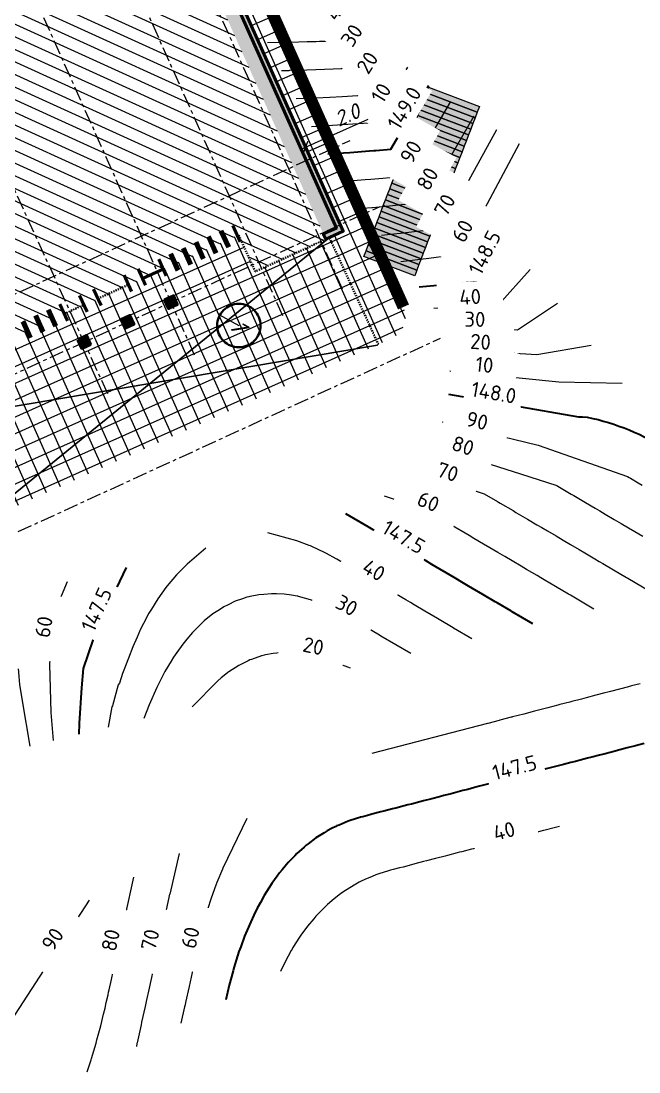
# Model space of a CAD drawing. Extents: x 9571 to 9933, y 11152 to 12208.
# Drawn here: x 9668.8 to 9720, y 11985.3 to 12072.3 of the extents above; entities that cross this region are included whole.
import ezdxf
from ezdxf import colors
from ezdxf.entities.mleader import LeaderData, LeaderLine
from ezdxf.enums import TextEntityAlignment as Align
from ezdxf.math import Vec2, Vec3

# ---------------------------------------------------------------- set-up
doc = ezdxf.new("R2010")
doc.units = 0
for name, pattern in [('ADSK_Линия сетки', [21, 12, -3, 3, -3]), ('Cплошная', [0]), ('осевая', [50.8, 31.75, -6.35, 6.35, -6.35]), ('Сверху', [3.96875, 2.38125, -1.5875])]:
    doc.linetypes.add(name, pattern=pattern)
for name, color, linetype, lineweight in [('prs_goriz doroga', 11, 'Continuous', 15), ('МГТ_ГП_ведомости', 7, 'Continuous', 35), ('МГТ_ГП_ГЕНПЛАН', 7, 'Continuous', 35)]:
    doc.layers.add(name, color=color, linetype=linetype, lineweight=lineweight)
for name, color, linetype, lineweight, true_color in [('МГТ_ГП_БОРТ', 7, 'Continuous', 30, 0x6d342d), ('МГТ_ГП_ЗДАНИЯ', 12, 'Continuous', 50, 0xbd0000), ('МГТ_ГП_ОСИ', 12, 'осевая', 20, 0xbd0000), ('МГТ_ГП_ПОР_СТЦентр', 12, 'осевая', 20, 0xbd0000)]:
    doc.layers.add(name, color=color, linetype=linetype, lineweight=lineweight, true_color=true_color)
doc.layers.add('МГТ_ГП_ТРОТУАР', color=7, linetype='Continuous', true_color=0x755847)
doc.styles.get("Standard").update_dxf_attribs({"font": 'arial.ttf'})
doc.styles.add('ГП', font='isocpeui.ttf')
doc.styles.add('СПДС', font='isocpeur.ttf')
doc.dimstyles.new('ГП_1000', dxfattribs={"dimscale": 0.5, "dimtxt": 2.5, "dimasz": 1.5, "dimexe": 0.8, "dimexo": 0, "dimgap": 0.8, "dimtad": 1, "dimdec": 1, "dimzin": 0, "dimdsep": 46, "dimtxsty": 'ГП', "dimblk": 'ARCHTICK', "dimcen": 3, "dimdle": 0.8, "dimclrd": 7, "dimclre": 7, "dimclrt": 7, "dimaunit": 1, "dimadec": 0, "dimazin": 0, "dimtfac": 1, "dimtdec": 1, "dimtmove": 0, "dimatfit": 3, "dimfxl": 0.18, "dimtolj": 1, "dimtzin": 0, "dimlwd": 18, "dimlwe": 18, "dimarcsym": 0})
pattern_1 = [(294.0769, (9631.6482, 12155.3268), (1.159509, 0.518111), []), (24.0769, (9631.6482, 12155.3268), (-0.518111, 1.159509), [])]

# ---------------------------------------------------------------- blocks, each defined once
blk = doc.blocks.new('*U127')
at = {"layer": 'МГТ_ГП_ГЕНПЛАН', "true_color": 0xffff66, "transparency": 33554610}
h = blk.add_hatch(color=51, dxfattribs=at)
h.dxf.hatch_style = 1
h.paths.add_polyline_path([(-2.25, 19.124), (2.25, 19.124), (2.25, 18.624), (-2.25, 18.624)])
at = {"layer": 'МГТ_ГП_ГЕНПЛАН', "true_color": 0xffffff, "transparency": 33554610}
h = blk.add_hatch(color=7, dxfattribs=at)
h.dxf.hatch_style = 1
h.paths.add_polyline_path([(-2.25, 18.624), (2.25, 18.624), (2.25, 18.124), (-2.25, 18.124)])
at = {"layer": 'МГТ_ГП_ГЕНПЛАН', "true_color": 0xffff66, "transparency": 33554610}
h = blk.add_hatch(color=51, dxfattribs=at)
h.dxf.hatch_style = 1
h.paths.add_polyline_path([(-2.25, 18.124), (2.25, 18.124), (2.25, 17.624), (-2.25, 17.624)])
at = {"layer": 'МГТ_ГП_ГЕНПЛАН', "true_color": 0xffffff, "transparency": 33554610}
h = blk.add_hatch(color=7, dxfattribs=at)
h.dxf.hatch_style = 1
h.paths.add_polyline_path([(-2.25, 17.624), (2.25, 17.624), (2.25, 17.124), (-2.25, 17.124)])
at = {"layer": 'МГТ_ГП_ГЕНПЛАН', "true_color": 0xffff66, "transparency": 33554610}
h = blk.add_hatch(color=51, dxfattribs=at)
h.dxf.hatch_style = 1
h.paths.add_polyline_path([(-2.25, 17.124), (2.25, 17.124), (2.25, 16.624), (-2.25, 16.624)])
at = {"layer": 'МГТ_ГП_ГЕНПЛАН', "true_color": 0xffffff, "transparency": 33554610}
h = blk.add_hatch(color=7, dxfattribs=at)
h.dxf.hatch_style = 1
h.paths.add_polyline_path([(-2.25, 16.624), (2.25, 16.624), (2.25, 16.124), (-2.25, 16.124)])
at = {"layer": 'МГТ_ГП_ГЕНПЛАН', "true_color": 0xffff66, "transparency": 33554610}
h = blk.add_hatch(color=51, dxfattribs=at)
h.dxf.hatch_style = 1
h.paths.add_polyline_path([(-2.25, 16.124), (2.25, 16.124), (2.25, 15.624), (-2.25, 15.624)])
at = {"layer": 'МГТ_ГП_ГЕНПЛАН', "true_color": 0xffffff, "transparency": 33554610}
h = blk.add_hatch(color=7, dxfattribs=at)
h.dxf.hatch_style = 1
h.paths.add_polyline_path([(-2.25, 15.624), (2.25, 15.624), (2.25, 15.124), (-2.25, 15.124)])
at = {"layer": 'МГТ_ГП_ГЕНПЛАН', "true_color": 0xffff66, "transparency": 33554610}
h = blk.add_hatch(color=51, dxfattribs=at)
h.dxf.hatch_style = 1
h.paths.add_polyline_path([(-2.25, 15.124), (2.25, 15.124), (2.25, 14.624), (-2.25, 14.624)])
at = {"layer": 'МГТ_ГП_ГЕНПЛАН', "true_color": 0xffffff, "transparency": 33554610}
h = blk.add_hatch(color=7, dxfattribs=at)
h.dxf.hatch_style = 1
h.paths.add_polyline_path([(-2.25, 14.624), (2.25, 14.624), (2.25, 14.124), (-2.25, 14.124)])
at = {"layer": 'МГТ_ГП_ГЕНПЛАН', "true_color": 0xffff66, "transparency": 33554610}
h = blk.add_hatch(color=51, dxfattribs=at)
h.dxf.hatch_style = 1
h.paths.add_polyline_path([(-2.25, 14.124), (2.25, 14.124), (2.25, 13.624), (-2.25, 13.624)])
at = {"layer": 'МГТ_ГП_ГЕНПЛАН', "true_color": 0xffffff, "transparency": 33554610}
h = blk.add_hatch(color=7, dxfattribs=at)
h.dxf.hatch_style = 1
h.paths.add_polyline_path([(-2.25, 13.624), (2.25, 13.624), (2.25, 13.124), (-2.25, 13.124)])
at = {"layer": 'МГТ_ГП_ГЕНПЛАН', "true_color": 0xffff66, "transparency": 33554610}
h = blk.add_hatch(color=51, dxfattribs=at)
h.dxf.hatch_style = 1
h.paths.add_polyline_path([(-2.25, 13.124), (2.25, 13.124), (2.25, 12.624), (-2.25, 12.624)])
at = {"layer": 'МГТ_ГП_ГЕНПЛАН', "true_color": 0xffffff, "transparency": 33554610}
h = blk.add_hatch(color=7, dxfattribs=at)
h.dxf.hatch_style = 1
h.paths.add_polyline_path([(-2.25, 12.624), (2.25, 12.624), (2.25, 12.124), (-2.25, 12.124)])
at = {"layer": 'МГТ_ГП_ГЕНПЛАН', "true_color": 0xffff66, "transparency": 33554610}
h = blk.add_hatch(color=51, dxfattribs=at)
h.dxf.hatch_style = 1
h.paths.add_polyline_path([(-2.25, 12.124), (2.25, 12.124), (2.25, 11.624), (-2.25, 11.624)])
at = {"layer": 'МГТ_ГП_ГЕНПЛАН', "true_color": 0xffffff, "transparency": 33554610}
h = blk.add_hatch(color=7, dxfattribs=at)
h.dxf.hatch_style = 1
h.paths.add_polyline_path([(-2.25, 11.624), (2.25, 11.624), (2.25, 11.124), (-2.25, 11.124)])
at = {"layer": 'МГТ_ГП_ГЕНПЛАН', "true_color": 0xffff66, "transparency": 33554610}
h = blk.add_hatch(color=51, dxfattribs=at)
h.dxf.hatch_style = 1
h.paths.add_polyline_path([(-2.25, 11.124), (2.25, 11.124), (2.25, 10.624), (-2.25, 10.624)])
at = {"layer": 'МГТ_ГП_ГЕНПЛАН', "true_color": 0xffffff, "transparency": 33554610}
h = blk.add_hatch(color=7, dxfattribs=at)
h.dxf.hatch_style = 1
h.paths.add_polyline_path([(-2.25, 10.624), (2.25, 10.624), (2.25, 10.124), (-2.25, 10.124)])
at = {"layer": 'МГТ_ГП_ГЕНПЛАН', "true_color": 0xffff66, "transparency": 33554610}
h = blk.add_hatch(color=51, dxfattribs=at)
h.dxf.hatch_style = 1
h.paths.add_polyline_path([(-2.25, 10.124), (2.25, 10.124), (2.25, 9.624), (-2.25, 9.624)])
at = {"layer": 'МГТ_ГП_ГЕНПЛАН', "true_color": 0xffffff, "transparency": 33554610}
h = blk.add_hatch(color=7, dxfattribs=at)
h.dxf.hatch_style = 1
h.paths.add_polyline_path([(-2.25, 9.624), (2.25, 9.624), (2.25, 9.124), (-2.25, 9.124)])
at = {"layer": 'МГТ_ГП_ГЕНПЛАН', "true_color": 0xffff66, "transparency": 33554610}
h = blk.add_hatch(color=51, dxfattribs=at)
h.dxf.hatch_style = 1
h.paths.add_polyline_path([(-2.25, 9.124), (2.25, 9.124), (2.25, 8.624), (-2.25, 8.624)])
at = {"layer": 'МГТ_ГП_ГЕНПЛАН', "true_color": 0xffffff, "transparency": 33554610}
h = blk.add_hatch(color=7, dxfattribs=at)
h.dxf.hatch_style = 1
h.paths.add_polyline_path([(-2.25, 8.624), (2.25, 8.624), (2.25, 8.124), (-2.25, 8.124)])
at = {"layer": 'МГТ_ГП_ГЕНПЛАН', "true_color": 0xffff66, "transparency": 33554610}
h = blk.add_hatch(color=51, dxfattribs=at)
h.dxf.hatch_style = 1
h.paths.add_polyline_path([(-2.25, 8.124), (2.25, 8.124), (2.25, 7.624), (-2.25, 7.624)])
at = {"layer": 'МГТ_ГП_ГЕНПЛАН', "true_color": 0xffffff, "transparency": 33554610}
h = blk.add_hatch(color=7, dxfattribs=at)
h.dxf.hatch_style = 1
h.paths.add_polyline_path([(-2.25, 7.624), (2.25, 7.624), (2.25, 7.124), (-2.25, 7.124)])
at = {"layer": 'МГТ_ГП_ГЕНПЛАН', "true_color": 0xffff66, "transparency": 33554610}
h = blk.add_hatch(color=51, dxfattribs=at)
h.dxf.hatch_style = 1
h.paths.add_polyline_path([(-2.25, 7.124), (2.25, 7.124), (2.25, 6.624), (-2.25, 6.624)])
at = {"layer": 'МГТ_ГП_ГЕНПЛАН', "true_color": 0xffffff, "transparency": 33554610}
h = blk.add_hatch(color=7, dxfattribs=at)
h.dxf.hatch_style = 1
h.paths.add_polyline_path([(-2.25, 6.624), (2.25, 6.624), (2.25, 6.124), (-2.25, 6.124)])
at = {"layer": 'МГТ_ГП_ГЕНПЛАН', "true_color": 0xffff66, "transparency": 33554610}
h = blk.add_hatch(color=51, dxfattribs=at)
h.dxf.hatch_style = 1
h.paths.add_polyline_path([(-2.25, 6.124), (2.25, 6.124), (2.25, 5.624), (-2.25, 5.624)])
at = {"layer": 'МГТ_ГП_ГЕНПЛАН', "true_color": 0xffffff, "transparency": 33554610}
h = blk.add_hatch(color=7, dxfattribs=at)
h.dxf.hatch_style = 1
h.paths.add_polyline_path([(-2.25, 5.624), (2.25, 5.624), (2.25, 5.124), (-2.25, 5.124)])
at = {"layer": 'МГТ_ГП_ГЕНПЛАН', "true_color": 0xffff66, "transparency": 33554610}
h = blk.add_hatch(color=51, dxfattribs=at)
h.dxf.hatch_style = 1
h.paths.add_polyline_path([(-2.25, 5.124), (2.25, 5.124), (2.25, 4.624), (-2.25, 4.624)])
at = {"layer": 'МГТ_ГП_ГЕНПЛАН', "true_color": 0xffffff, "transparency": 33554610}
h = blk.add_hatch(color=7, dxfattribs=at)
h.dxf.hatch_style = 1
h.paths.add_polyline_path([(-2.25, 4.624), (2.25, 4.624), (2.25, 4.124), (-2.25, 4.124)])
at = {"layer": 'МГТ_ГП_ГЕНПЛАН', "color": 7, "linetype": 'Cплошная', "lineweight": 20}
for points in [[(-2.25, 19.124), (2.25, 19.124), (2.25, 18.624), (-2.25, 18.624)], [(-2.25, 18.624), (2.25, 18.624), (2.25, 18.124), (-2.25, 18.124)], [(-2.25, 18.124), (2.25, 18.124), (2.25, 17.624), (-2.25, 17.624)], [(-2.25, 17.624), (2.25, 17.624), (2.25, 17.124), (-2.25, 17.124)], [(-2.25, 17.124), (2.25, 17.124), (2.25, 16.624), (-2.25, 16.624)], [(-2.25, 16.624), (2.25, 16.624), (2.25, 16.124), (-2.25, 16.124)], [(-2.25, 16.124), (2.25, 16.124), (2.25, 15.624), (-2.25, 15.624)], [(-2.25, 15.624), (2.25, 15.624), (2.25, 15.124), (-2.25, 15.124)], [(-2.25, 15.124), (2.25, 15.124), (2.25, 14.624), (-2.25, 14.624)], [(-2.25, 14.624), (2.25, 14.624), (2.25, 14.124), (-2.25, 14.124)], [(-2.25, 14.124), (2.25, 14.124), (2.25, 13.624), (-2.25, 13.624)], [(-2.25, 13.624), (2.25, 13.624), (2.25, 13.124), (-2.25, 13.124)], [(-2.25, 13.124), (2.25, 13.124), (2.25, 12.624), (-2.25, 12.624)], [(-2.25, 12.624), (2.25, 12.624), (2.25, 12.124), (-2.25, 12.124)], [(-2.25, 12.124), (2.25, 12.124), (2.25, 11.624), (-2.25, 11.624)], [(-2.25, 11.624), (2.25, 11.624), (2.25, 11.124), (-2.25, 11.124)], [(-2.25, 11.124), (2.25, 11.124), (2.25, 10.624), (-2.25, 10.624)], [(-2.25, 10.624), (2.25, 10.624), (2.25, 10.124), (-2.25, 10.124)], [(-2.25, 10.124), (2.25, 10.124), (2.25, 9.624), (-2.25, 9.624)], [(-2.25, 9.624), (2.25, 9.624), (2.25, 9.124), (-2.25, 9.124)], [(-2.25, 9.124), (2.25, 9.124), (2.25, 8.624), (-2.25, 8.624)], [(-2.25, 8.624), (2.25, 8.624), (2.25, 8.124), (-2.25, 8.124)], [(-2.25, 8.124), (2.25, 8.124), (2.25, 7.624), (-2.25, 7.624)], [(-2.25, 7.624), (2.25, 7.624), (2.25, 7.124), (-2.25, 7.124)], [(-2.25, 7.124), (2.25, 7.124), (2.25, 6.624), (-2.25, 6.624)], [(-2.25, 6.624), (2.25, 6.624), (2.25, 6.124), (-2.25, 6.124)], [(-2.25, 6.124), (2.25, 6.124), (2.25, 5.624), (-2.25, 5.624)], [(-2.25, 5.624), (2.25, 5.624), (2.25, 5.124), (-2.25, 5.124)], [(-2.25, 5.124), (2.25, 5.124), (2.25, 4.624), (-2.25, 4.624)], [(-2.25, 4.624), (2.25, 4.624), (2.25, 4.124), (-2.25, 4.124)]]:
    blk.add_lwpolyline(points, close=True, dxfattribs=at)
blk = doc.blocks.new('Кружок')
at = {"layer": 'МГТ_ГП_ОСИ', "color": 7, "lineweight": 40, "transparency": 16777216}
blk.add_circle((0, 0), 3, dxfattribs=at)
at = {"layer": 'МГТ_ГП_ОСИ', "color": 7, "transparency": 16777216, "style": 'ГП'}
blk.add_attdef('Н-Р', text='', height=2.5, dxfattribs=at).set_placement((0, 0), align=Align.MIDDLE_CENTER)
blk = doc.blocks.new('_None')
blk = doc.blocks.new('Каланчевка 14.10.19')
at = {"layer": 'МГТ_ГП_ЗДАНИЯ', "linetype": 'Continuous', "lineweight": 15, "ltscale": 0.4, "true_color": 0xd2515b}
h = blk.add_hatch(dxfattribs=at)
h.set_pattern_fill('ANSI31', color=13, scale=300, angle=90)
h.paths.add_polyline_path([(-618.65, 9747.84), (-2852.95, 41168.5), (-5259.32, 40985.62), (-5578.5, 45185.3), (-7410.77, 45055.01), (-9240.83, 70790.94), (-28.26, 71446.04), (-1291.03, 89406.37), (8483.59, 90101.44), (8909.63, 84110.06), (15628.96, 84587.87), (15272.92, 90577.7), (25037.77, 91272.07), (26146.73, 73307.32), (31046.17, 73655.71), (34849.75, 12270.25), (28445.37, 11814.84), (28224.45, 15136.93), (5543.42, 13643.71), (5788.05, 10203.42)])
at = {"layer": 'МГТ_ГП_ЗДАНИЯ'}
h = blk.add_hatch(color=256, dxfattribs=at)
h.dxf.hatch_style = 1
h.paths.add_polyline_path([(34849.75, 12270.25), (34815.15, 12756.85), (36011.82, 12830.72), (32282.4, 73242.36), (31081.63, 73156.97), (31046.17, 73655.71), (32650.6, 73769.8), (36440.2, 12383.34)])
at = {"layer": 'МГТ_ГП_ЗДАНИЯ', "lineweight": 30, "true_color": 0xd14d58, "transparency": 33554610}
h = blk.add_hatch(color=13, dxfattribs=at)
h.dxf.hatch_style = 1
h.set_gradient(color1=(210, 81, 91), color2=(255, 240, 240), tint=1, name='HEMISPHERICAL')
h.paths.add_polyline_path([(34849.75, 12270.25), (31046.17, 73655.71), (32651.54, 73754.42), (36440.2, 12383.34)])
at = {"layer": 'МГТ_ГП_ЗДАНИЯ'}
h = blk.add_hatch(color=256, dxfattribs=at)
h.dxf.hatch_style = 1
h.paths.add_polyline_path([(20587.15, 12265.44), (20643.9, 11467.45), (21441.88, 11524.19), (21398.47, 12322.18)])
h = blk.add_hatch(color=256, dxfattribs=at)
h.dxf.hatch_style = 1
h.paths.add_polyline_path([(12697.37, 11697.26), (12754.11, 10899.27), (13552.1, 10956.02), (13495.35, 11754)])
h = blk.add_hatch(color=256, dxfattribs=at)
h.dxf.hatch_style = 1
h.paths.add_polyline_path([(16651.36, 11998.46), (16708.1, 11200.48), (17506.09, 11257.22), (17449.34, 12055.2)])
for points in [[(34849.75, 12270.25), (34815.15, 12756.85), (36011.82, 12830.72), (32282.4, 73242.36), (31081.63, 73156.97), (31046.17, 73655.71), (32650.6, 73769.8), (36440.2, 12383.34)], [(20587.15, 12265.44), (20643.9, 11467.45), (21441.88, 11524.19), (21398.47, 12322.18)], [(12697.37, 11697.26), (12754.11, 10899.27), (13552.1, 10956.02), (13495.35, 11754)], [(16651.36, 11998.46), (16708.1, 11200.48), (17506.09, 11257.22), (17449.34, 12055.2)]]:
    blk.add_lwpolyline(points, close=True, dxfattribs=at)
for points in [[(23562.49, 14230.28), (23469.65, 15727.41)], [(23711.86, 14240.77), (23619.02, 15737.9)], [(24709.86, 14310.87), (24617.03, 15808)], [(24859.66, 14321.39), (24766.82, 15818.52)], [(25857.24, 14391.46), (25764.4, 15888.59)], [(26006.87, 14401.98), (25914.03, 15899.1)], [(27004.45, 14472.05), (26911.61, 15969.17)], [(27154.23, 14482.77), (27061.39, 15979.9)], [(28151.82, 14552.64), (28058.98, 16049.76)], [(10312.28, 13303.37), (10207.18, 14799.68)], [(11309.76, 13374.25), (11204.66, 14870.57)], [(11459.39, 13384.89), (11354.28, 14881.2)], [(12456.87, 13455.77), (12351.77, 14952.09)], [(14234.55, 13575.08), (14129.45, 15071.4)], [(15508.99, 13664.6), (15403.89, 15160.91)], [(18270.64, 13858.58), (18165.54, 15354.89)], [(19545.08, 13948.1), (19439.98, 15444.41)], [(21417.45, 14079.61), (21324.61, 15576.74)], [(22415.28, 14149.7), (22322.44, 15646.82)], [(22564.58, 14160.19), (22471.74, 15657.31)], [(9015.23, 13211.19), (8910.13, 14707.51)], [(9165.01, 13221.84), (9059.91, 14718.15)], [(10162.5, 13292.72), (10057.39, 14789.04)], [(19501.92, 14562.67), (21379.83, 14686.31)]]:
    blk.add_lwpolyline(points, dxfattribs=at)
at = {"layer": 'МГТ_ГП_ЗДАНИЯ', "linetype": 'Сверху', "lineweight": 40}
for points in [[(34849.75, 12270.25), (28445.37, 11814.84), (28224.45, 15136.93)], [(12411.91, 14095.9), (14189.74, 14212.94)], [(15464.58, 14296.87), (18227.08, 14478.74)], [(35876.71, 2574.23), (35185.54, 12294.12)]]:
    blk.add_lwpolyline(points, dxfattribs=at)
at = {"layer": 'МГТ_ГП_ЗДАНИЯ', "lineweight": 25}
for points in [[(-445.73, 335.19), (35185.54, 12294.12)], [(35787.33, 2568.7), (-1112.55, 9712.72)]]:
    blk.add_lwpolyline(points, dxfattribs=at)
at = {"layer": 'МГТ_ГП_ОСИ', "linetype": 'ADSK_Линия сетки', "ltscale": 100}
for p, q in [((29302.6, 7591.45), (23942.55, 94422.01)), ((34712.3, 7925.39), (29352.26, 94755.95)), ((13455.31, 6628.02), (7356.17, 93317.46)), ((21317.79, 7098.54), (15957.75, 93929.11)), ((-11338.08, 15602.26), (39608.24, 19225.01)), ((-10912.5, 9617.37), (40033.82, 13240.12)), ((-10061.34, -2352.4), (40884.98, 1270.34))]:
    blk.add_line(p, q, dxfattribs=at)
blk = doc.blocks.new('верт комсомольская')
at = {"layer": 'prs_goriz doroga'}
for points, elevation in [([(9689.195, 12070.553), (9691.071, 12070.585), (9692.474, 12070.622), (9693.235, 12070.639), (9693.504, 12070.645), (9694.062, 12070.665), (9694.365, 12071.134), (9694.512, 12071.356), (9695.165, 12072.356), (9695.701, 12073.156), (9695.974, 12073.568), (9696.393, 12074.187)], 149.4), ([(9690.35, 12068.224), (9690.981, 12068.239), (9691.048, 12068.241), (9692.449, 12068.28), (9693.215, 12068.311), (9695.359, 12068.4), (9696.133, 12069.626), (9696.509, 12070.206), (9697.58, 12071.852), (9697.683, 12072.012), (9697.72, 12072.069), (9697.732, 12072.087)], 149.3), ([(9691.571, 12065.904), (9693.223, 12065.974), (9694.349, 12066.022), (9695.387, 12066.08), (9696.686, 12066.153), (9697.144, 12066.904), (9697.367, 12067.258), (9698.001, 12068.266), (9698.512, 12069.086), (9698.693, 12069.375), (9699.219, 12070.194)], 149.2), ([(9692.856, 12063.602), (9695.426, 12063.749), (9696.277, 12063.799), (9697.586, 12063.891), (9697.734, 12063.9), (9698.041, 12063.923), (9698.275, 12064.315), (9698.949, 12065.443), (9699.39, 12066.162), (9700.83, 12068.502)], 149.1), ([(9695.613, 12059.061), (9697.299, 12059.193), (9697.757, 12059.234), (9698.76, 12059.318), (9699.913, 12059.428), (9700.215, 12059.455), (9700.84, 12059.518), (9701.147, 12060.068), (9701.296, 12060.328), (9701.72, 12061.067), (9702.366, 12062.201), (9704.384, 12065.672)], 148.9), ([(9697.089, 12056.822), (9697.853, 12056.89), (9697.887, 12056.893), (9699.316, 12057.027), (9700.044, 12057.104), (9702.117, 12057.325), (9702.196, 12057.333), (9702.224, 12057.336), (9702.282, 12057.343), (9702.323, 12057.418), (9702.361, 12057.488), (9703.363, 12059.31), (9704.371, 12061.106), (9704.417, 12061.189), (9704.434, 12061.218), (9706.307, 12064.485)], 148.8), ([(9698.631, 12054.604), (9699.901, 12054.736), (9700.205, 12054.771), (9701.359, 12054.896), (9702.357, 12055.017), (9702.812, 12055.068), (9703.753, 12055.187), (9704.409, 12056.426), (9705.023, 12057.557), (9705.434, 12058.324), (9708.186, 12063.341)], 148.7), ([(9700.241, 12052.41), (9702.549, 12052.693), (9704.182, 12052.909), (9704.695, 12052.974), (9704.876, 12052.997), (9705.251, 12053.05), (9705.506, 12053.549), (9706.09, 12054.689), (9706.499, 12055.464), (9706.766, 12055.98), (9710.083, 12062.187)], 148.6), ([(9702.975, 12048.548), (9708.331, 12048.837), (9710.96, 12051.763)], 148.4), ([(9703.667, 12046.925), (9709.911, 12046.76), (9713.228, 12048.949)], 148.3), ([(9704.128, 12045.145), (9711.519, 12044.705), (9716.02, 12045.483)], 148.2), ([(9704.31, 12043.372), (9713.321, 12042.458), (9718.561, 12042.33)], 148.1), ([(9703.659, 12039.125), (9711.617, 12037.212), (9719.012, 12034.618), (9719.163, 12034.529), (9719.271, 12034.465), (9719.896, 12034.097), (9720.241, 12033.886)], 147.9), ([(9702.788, 12037.181), (9710.163, 12034.833), (9713.16, 12033.858), (9713.254, 12033.802), (9714.349, 12033.158), (9714.561, 12033.033), (9715.537, 12032.458), (9716.351, 12031.978), (9716.726, 12031.758), (9717.175, 12031.493), (9717.914, 12031.058), (9718.481, 12030.724), (9719.103, 12030.358), (9719.621, 12030.052), (9720.291, 12029.658)], 147.8), ([(9701.307, 12035.092), (9707.157, 12033.186), (9708.241, 12032.548), (9708.345, 12032.486), (9708.47, 12032.413), (9709.534, 12031.786), (9709.777, 12031.643), (9710.722, 12031.086), (9711.511, 12030.622), (9711.911, 12030.386), (9712.391, 12030.104), (9713.1, 12029.686), (9713.691, 12029.338), (9714.288, 12028.986), (9715.005, 12028.565), (9715.477, 12028.287), (9716.311, 12027.795), (9716.665, 12027.587), (9716.96, 12027.413), (9717.854, 12026.887), (9718.925, 12026.256), (9719.042, 12026.187), (9725.537, 12022.362)], 147.7), ([(9716.226, 12023.638), (9714.3, 12024.773), (9714.228, 12024.815), (9714.141, 12024.866), (9713.039, 12025.515), (9712.12, 12026.057), (9711.85, 12026.215), (9711.528, 12026.405), (9710.662, 12026.915), (9710.221, 12027.175), (9709.473, 12027.615), (9708.85, 12027.982), (9708.285, 12028.315), (9707.607, 12028.714), (9707.096, 12029.015), (9706.3, 12029.484), (9705.908, 12029.715), (9705.58, 12029.908), (9704.719, 12030.415), (9703.687, 12031.023), (9703.53, 12031.115), (9703.4, 12031.192), (9702.342, 12031.815), (9698.877, 12032.99)], 147.6), ([(9706.115, 12021.179), (9704.618, 12022.061), (9704.598, 12022.073), (9704.574, 12022.087), (9703.41, 12022.773), (9703.267, 12022.857), (9702.221, 12023.473), (9701.348, 12023.987), (9701.032, 12024.173), (9700.653, 12024.396), (9699.844, 12024.873), (9699.169, 12025.27), (9698.655, 12025.573), (9698.04, 12025.935), (9697.467, 12026.273), (9696.733, 12026.705), (9696.278, 12026.973), (9695.899, 12027.196), (9695.089, 12027.673), (9694.944, 12027.758), (9694.897, 12027.786), (9694.093, 12028.23), (9693.911, 12028.33), (9692.88, 12028.811), (9692.76, 12028.867), (9692.658, 12028.905), (9691.637, 12029.282), (9689.234, 12029.938)], 147.4), ([(9684.096, 12028.689), (9682.557, 12027.366), (9682.555, 12027.365), (9682.55, 12027.359), (9681.705, 12026.529), (9681.653, 12026.466), (9680.892, 12025.571), (9680.786, 12025.419), (9680.118, 12024.49), (9679.579, 12023.619), (9679.382, 12023.287), (9678.935, 12022.448), (9678.688, 12021.962), (9678.394, 12021.297), (9678.035, 12020.514), (9677.676, 12019.575), (9677.425, 12018.946), (9677.346, 12018.727), (9677.195, 12018.288), (9676.939, 12017.494), (9676.832, 12017.368), (9676.369, 12015.617), (9676.316, 12015.539), (9675.995, 12013.855)], 147.4), ([(9672.62, 12025.898), (9671.841, 12024.033), (9671.379, 12021.874), (9671.145, 12019.063), (9671.246, 12015.082), (9671.447, 12012.749)], 147.6), ([(9668.155, 12024.812), (9668.243, 12021.926), (9668.39, 12020.777), (9668.614, 12018.041), (9668.671, 12017.39), (9668.892, 12016.034), (9669.505, 12012.277)], 147.7), ([(9701.06, 12019.95), (9698.595, 12021.402), (9698.483, 12021.467), (9697.406, 12022.102), (9696.508, 12022.631), (9696.218, 12022.802), (9696.166, 12022.832), (9696.025, 12022.915), (9695.727, 12023.08), (9695.039, 12023.459), (9694.601, 12023.663), (9693.888, 12023.996), (9693.283, 12024.22), (9692.765, 12024.411), (9692.257, 12024.55), (9691.776, 12024.681), (9691.718, 12024.693), (9691.669, 12024.704), (9691.198, 12024.779), (9690.584, 12024.869), (9689.946, 12024.89), (9689.525, 12024.908), (9688.883, 12024.854), (9688.495, 12024.823), (9688.213, 12024.768), (9687.731, 12024.673), (9687.644, 12024.651), (9687.495, 12024.612), (9687.135, 12024.487), (9686.525, 12024.276), (9685.952, 12023.997), (9685.588, 12023.817), (9685.217, 12023.574), (9684.684, 12023.233), (9684.367, 12022.988), (9684.114, 12022.787), (9683.954, 12022.649), (9683.814, 12022.526), (9683.396, 12022.103), (9682.981, 12021.695), (9682.528, 12021.145), (9682.184, 12020.741), (9681.69, 12020.032), (9681.425, 12019.664), (9681.212, 12019.319), (9680.706, 12018.465), (9680.564, 12018.2), (9680.027, 12017.144), (9679.391, 12015.703), (9679.39, 12015.702), (9678.96, 12014.576)], 147.3), ([(9696.067, 12018.736), (9693.908, 12019.535), (9693.894, 12019.54), (9693.88, 12019.544), (9692.904, 12019.81), (9692.897, 12019.812), (9692.799, 12019.833), (9691.839, 12019.986), (9691.73, 12020.002), (9691.616, 12020.006), (9690.687, 12020.045), (9690.55, 12020.034), (9689.674, 12019.963), (9689.036, 12019.84), (9688.921, 12019.817), (9688.725, 12019.766), (9688.689, 12019.757), (9687.874, 12019.473), (9687.736, 12019.425), (9687.606, 12019.362), (9686.815, 12018.97), (9686.009, 12018.442), (9685.927, 12018.39), (9685.878, 12018.352), (9685.368, 12017.947), (9685.35, 12017.931), (9685.073, 12017.687), (9682.956, 12015.548)], 147.2), ([(9720.059, 12017.448), (9719.36, 12017.267), (9719.087, 12017.196), (9718.367, 12017.009), (9717.614, 12016.814), (9717.374, 12016.751), (9717.144, 12016.691), (9716.381, 12016.493), (9715.584, 12016.286), (9715.388, 12016.235), (9715.2, 12016.187), (9714.395, 12015.978), (9714.228, 12015.934), (9713.402, 12015.72), (9713.257, 12015.682), (9712.409, 12015.462), (9711.523, 12015.232), (9711.416, 12015.204), (9711.313, 12015.177), (9710.423, 12014.946), (9709.493, 12014.705), (9709.43, 12014.688), (9709.37, 12014.672), (9708.437, 12014.43), (9708.398, 12014.42), (9707.444, 12014.172), (9707.426, 12014.168), (9697.851, 12011.681)], 147.6), ([(9687.477, 12006.295), (9685.5, 12002.183), (9685.463, 12002.095), (9684.997, 12000.983), (9684.922, 12000.778), (9684.533, 11999.709), (9684.235, 11998.766), (9684.106, 11998.36), (9683.871, 11997.496), (9683.719, 11996.938), (9683.568, 11996.297), (9683.404, 11995.602), (9683.385, 11995.516), (9683.369, 11995.442), (9683.164, 11994.506), (9683.035, 11993.917), (9682.787, 11992.784), (9682.701, 11992.392), (9682.41, 11991.062), (9682.367, 11990.866), (9682.333, 11990.711), (9682.035, 11989.348)], 147.6), ([(9713.38, 12005.643), (9713.057, 12005.559), (9713.049, 12005.558), (9712.085, 12005.307), (9712.057, 12005.3), (9711.113, 12005.055), (9711.064, 12005.042), (9711.012, 12005.028), (9710.071, 12004.784), (9709.997, 12004.765), (9709.078, 12004.526), (9708.198, 12004.298), (9708.085, 12004.268), (9707.226, 12004.045), (9707.092, 12004.01), (9706.254, 12003.793), (9706.099, 12003.752), (9705.282, 12003.54), (9705.106, 12003.495), (9704.921, 12003.447), (9704.113, 12003.237), (9703.906, 12003.183), (9703.12, 12002.979), (9702.367, 12002.783), (9702.127, 12002.721), (9701.395, 12002.531), (9701.134, 12002.463), (9700.423, 12002.279), (9700.141, 12002.205), (9699.617, 12002.069), (9699.39, 12002.01), (9699.315, 12001.99), (9699.149, 12001.945), (9698.496, 12001.733), (9698.184, 12001.632), (9697.878, 12001.504), (9697.258, 12001.245), (9696.957, 12001.097), (9696.804, 12001.021), (9696.658, 12000.941), (9696.371, 12000.785), (9695.803, 12000.427), (9695.522, 12000.25), (9695.259, 12000.053), (9694.711, 11999.641), (9694.168, 11999.161), (9693.939, 11998.959), (9693.4, 11998.403), (9693.205, 11998.202), (9693.033, 11997.997), (9692.51, 11997.372), (9691.97, 11996.629), (9691.853, 11996.467), (9691.31, 11995.608), (9691.234, 11995.489), (9691.172, 11995.375), (9690.654, 11994.437), (9690.265, 11993.627)], 147.4), ([(9681.887, 12003.392), (9681.098, 12000.039), (9681.096, 12000.03), (9681.063, 11999.879), (9681.038, 11999.763), (9680.729, 11998.353), (9680.66, 11998.04), (9680.395, 11996.828), (9680.283, 11996.318), (9680.061, 11995.302), (9679.884, 11994.495), (9679.727, 11993.777), (9679.529, 11992.874), (9679.393, 11992.252), (9679.152, 11991.152), (9679.059, 11990.726), (9678.775, 11989.43), (9678.725, 11989.201), (9678.398, 11987.708), (9678.391, 11987.675), (9678.389, 11987.668), (9678.336, 11987.425)], 147.7), ([(9674.262, 11985.307), (9674.588, 11986.318), (9674.62, 11986.427), (9674.996, 11987.701), (9675.069, 11987.971), (9675.382, 11989.127), (9675.619, 11990.091), (9675.744, 11990.598), (9675.848, 11991.055), (9675.993, 11991.696), (9676.041, 11991.912), (9676.084, 11992.112), (9676.271, 11992.964), (9676.418, 11993.637), (9676.648, 11994.686), (9676.752, 11995.163), (9677.025, 11996.408), (9677.086, 11996.688), (9677.402, 11998.13), (9677.421, 11998.213), (9677.435, 11998.279), (9678.127, 12001.44)], 147.8), ([(9674.429, 11999.52), (9666.882, 11987.969)], 147.9)]:
    blk.add_lwpolyline(points, dxfattribs=dict(at, elevation=elevation))
at = {"layer": 'prs_goriz doroga', "color": 12, "lineweight": 35}
for points, elevation in [([(9694.2, 12061.325), (9695.309, 12061.395), (9695.495, 12061.409), (9696.025, 12061.449), (9697.657, 12061.567), (9698.007, 12061.595), (9698.169, 12061.607), (9699.426, 12061.711), (9699.888, 12062.512), (9700.059, 12062.8), (9700.226, 12063.087), (9700.318, 12063.242), (9701.149, 12064.639), (9701.418, 12065.096), (9702.559, 12066.993)], 149), ([(9701.749, 12050.321), (9706.874, 12050.792), (9707.748, 12052.545), (9708.529, 12054.077), (9708.725, 12054.465), (9708.748, 12054.509)], 148.5), ([(9711.171, 12022.409), (9709.459, 12023.417), (9709.413, 12023.444), (9709.358, 12023.477), (9708.224, 12024.144), (9708.051, 12024.246), (9707.036, 12024.844), (9706.189, 12025.343), (9705.847, 12025.544), (9705.437, 12025.786), (9704.659, 12026.244), (9704.009, 12026.626), (9703.47, 12026.944), (9702.823, 12027.325), (9702.281, 12027.644), (9701.517, 12028.094), (9701.093, 12028.344), (9700.739, 12028.552), (9699.904, 12029.044), (9698.903, 12029.634), (9698.716, 12029.744), (9698.559, 12029.836), (9697.527, 12030.444), (9695.694, 12031.523)], 147.5), ([(9677.485, 12027.081), (9676.679, 12025.327), (9674.73, 12021.072), (9673.926, 12018.722), (9673.787, 12017.104), (9673.598, 12014.182), (9673.592, 12014.156), (9673.583, 12013.268)], 147.5), ([(9720.404, 12012.503), (9719.68, 12012.315), (9718.987, 12012.135), (9718.687, 12012.057), (9718.374, 12011.976), (9717.694, 12011.799), (9717.044, 12011.63), (9716.701, 12011.541), (9716.072, 12011.378), (9715.708, 12011.283), (9715.1, 12011.125), (9714.715, 12011.025), (9714.313, 12010.921), (9713.722, 12010.768), (9713.157, 12010.621), (9712.729, 12010.51), (9712.283, 12010.394), (9711.736, 12010.252), (9711.213, 12010.116), (9710.743, 12009.994), (9710.241, 12009.864), (9709.75, 12009.736), (9709.269, 12009.611), (9708.757, 12009.478), (9708.222, 12009.339), (9707.764, 12009.22), (9707.207, 12009.076), (9706.771, 12008.962), (9706.354, 12008.854), (9705.778, 12008.705), (9705.382, 12008.602), (9704.785, 12008.447), (9704.411, 12008.349), (9703.792, 12008.189), (9703.439, 12008.097), (9702.799, 12007.931), (9702.131, 12007.757), (9701.806, 12007.673), (9701.116, 12007.494), (9700.813, 12007.415), (9700.523, 12007.34), (9699.82, 12007.157), (9699.552, 12007.087), (9698.827, 12006.899), (9698.58, 12006.835), (9697.834, 12006.641), (9697.662, 12006.597), (9697.083, 12006.446), (9696.894, 12006.395), (9696.842, 12006.381), (9696.642, 12006.316), (9695.878, 12006.069), (9695.127, 12005.755), (9694.952, 12005.682), (9694.867, 12005.64), (9694.498, 12005.457), (9694.146, 12005.265), (9694.065, 12005.221), (9693.904, 12005.12), (9693.215, 12004.686), (9692.573, 12004.204), (9692.405, 12004.078), (9692.238, 12003.93), (9691.633, 12003.395), (9691.455, 12003.212), (9690.899, 12002.639), (9690.408, 12002.053), (9690.204, 12001.808), (9689.992, 12001.518), (9689.547, 12000.904), (9689.315, 12000.537), (9688.928, 11999.925), (9688.606, 11999.341), (9688.348, 11998.873), (9688.073, 11998.3), (9687.807, 11997.747), (9687.509, 11997.038), (9687.304, 11996.546), (9686.986, 11995.676), (9686.839, 11995.272), (9686.726, 11994.916), (9686.413, 11993.924), (9686.344, 11993.674), (9686.025, 11992.502), (9685.736, 11991.272)], 147.5)]:
    blk.add_lwpolyline(points, dxfattribs=dict(at, elevation=elevation))
at = {"layer": 'prs_goriz doroga', "color": 12, "lineweight": 35, "elevation": 148}
blk.add_lwpolyline([(9704.204, 12041.415), (9714.967, 12039.562), (9715.176, 12039.558), (9715.284, 12039.55), (9715.688, 12039.52, -0.095068), (9722.358, 12036.78)], format="xyb", dxfattribs=at)
at = {"layer": 'prs_goriz doroga', "char_height": 1.25, "width": 4.16625, "attachment_point": 5, "style": 'СПДС', "bg_fill": 2}
for s, insert, rotation in [('40', (9694.884, 12073.32, 1367.8), 56.44349), ('60', (9670.671, 12022.161, 2202.1), 80.13865), ('40', (9708.795, 12005.255, 2202), 14.44309), ('90', (9671.405, 11996.301, 2202), 56.7871), ('80', (9676.209, 11996.219, 2202), 77.70361)]:
    blk.add_mtext(s, dxfattribs=dict(at, insert=insert, rotation=rotation))
at = {"layer": 'prs_goriz doroga', "color": 12, "lineweight": 35, "char_height": 1.25, "width": 3.535, "attachment_point": 5, "style": 'СПДС', "bg_fill": 2}
for s, insert, rotation in [('149.0', (9700.53, 12065.112, -685.9), 59.19032), ('148.5', (9707.184, 12053.151), 63.18439), ('148.0', (9707.944, 12041.556), 350.24504), ('147.5', (9700.478, 12029.6), 329.50371), ('147.5', (9675.038, 12023.601), 65.49358), ('147.5', (9709.663, 12010.514), 14.53296)]:
    blk.add_mtext(s, dxfattribs=dict(at, insert=insert, rotation=rotation))
at = {"layer": 'prs_goriz doroga', "char_height": 1.25, "width": 4.16625, "attachment_point": 5, "style": 'СПДС', "bg_fill": 2}
for s, insert, rotation in [('30', (9696.182, 12071.134, 1367.7), 56.94219), ('10', (9707.17, 12043.859, 2202), 353.7965), ('60', (9702.524, 12032.527, 2202), 337.56572), ('40', (9698.01, 12026.848, 2202), 329.86199), ('70', (9667.546, 12021.302, 2202), 97.08467), ('70', (9679.483, 11996.255, 2202), 77.5766)]:
    blk.add_mtext(s, dxfattribs=dict(at, insert=insert, rotation=rotation))
for s, insert, rotation in [('20', (9697.467, 12068.875, 1367.6), 57.84761), ('20', (9706.844, 12045.757, 2202), 356.22796), ('70', (9704.126, 12034.986, 2202), 342.11269), ('30', (9695.76, 12023.939, 147.2), 331.52524), ('60', (9682.811, 11996.431, 2202), 77.91768)]:
    blk.add_mtext(s, dxfattribs=dict(at, insert=insert, rotation=rotation))
for s, insert, rotation in [('10', (9698.609, 12066.37, 1367.5), 58.74963), ('30', (9706.377, 12047.627, 2202), 358.76669), ('80', (9705.389, 12037.159, 2349.7), 341.56934), ('20', (9693, 12020.569, 2202), 347.8358)]:
    blk.add_mtext(s, dxfattribs=dict(at, insert=insert, rotation=rotation))
for s, insert, rotation in [('90', (9701.07, 12061.496, 2202.3), 60.57468), ('40', (9705.984, 12049.484, 2202), 3.41664), ('90', (9706.566, 12039.226, 2202), 346.48665)]:
    blk.add_mtext(s, dxfattribs=dict(at, insert=insert, rotation=rotation))
at = {"layer": 'prs_goriz doroga', "insert": (9702.448, 12059.254, 2202.2), "char_height": 1.25, "width": 4.16625, "attachment_point": 5, "rotation": 61.09897, "style": 'СПДС', "bg_fill": 2}
blk.add_mtext('80', dxfattribs=at)
at = {"layer": 'prs_goriz doroga', "insert": (9703.885, 12057.081, 2202.1), "char_height": 1.25, "width": 4.16625, "attachment_point": 5, "rotation": 61.99602, "style": 'СПДС', "bg_fill": 2}
blk.add_mtext('70', dxfattribs=at)
at = {"layer": 'prs_goriz doroga', "insert": (9705.351, 12054.935, 2202), "char_height": 1.25, "width": 4.16625, "attachment_point": 5, "rotation": 62.73562, "style": 'СПДС', "bg_fill": 2}
blk.add_mtext('60', dxfattribs=at)
blk = doc.blocks.new('_ArchTick')
at = {"color": 0, "linetype": 'ByBlock', "const_width": 0.15}
blk.add_lwpolyline([(-0.5, -0.5), (0.5, 0.5)], dxfattribs=at)
blk = doc.blocks.new('*D151')
at = {"layer": 'МГТ_ГП_ГЕНПЛАН', "color": 7, "linetype": 'Continuous', "lineweight": 18, "transparency": 16777216}
for p, q in [((9694.184, 12062.699), (9697.55, 12064.203)), ((9694.288, 12062.466), (9694.02, 12063.064)), ((9691.993, 12061.72), (9694.184, 12062.699)), ((9692.462, 12061.65), (9692.195, 12062.248))]:
    blk.add_line(p, q, dxfattribs=at)
at = {"layer": 'МГТ_ГП_ГЕНПЛАН', "color": 7, "lineweight": 18, "transparency": 16777216, "xscale": 0.75, "yscale": 0.75, "zscale": 0.75}
for p, rotation in [((9694.184, 12062.699), 24.07919886397224), ((9692.358, 12061.883), 204.0791988639722)]:
    blk.add_blockref('_ArchTick', p, dxfattribs=dict(at, rotation=rotation))
at = {"layer": 'МГТ_ГП_ГЕНПЛАН', "color": 7, "transparency": 16777216, "insert": (9695.791, 12064.54), "char_height": 1.25, "attachment_point": 5, "rotation": 24.0792, "style": 'ГП'}
blk.add_mtext('\\A1;2.0', dxfattribs=at)

msp = doc.modelspace()

# ---------------------------------------------------------------- hatches: boundary and pattern name
at = {"layer": 'МГТ_ГП_ТРОТУАР', "lineweight": 15, "ltscale": 1.5, "transparency": 33554610}
h = msp.add_hatch(dxfattribs=at)
h.set_pattern_fill('NET', color=256, scale=0.4, style=0)
h.set_pattern_definition(pattern_1)
edge = h.paths.add_edge_path()
edge.add_line((9694.328, 12054.391), (9698.388, 12045.533))
edge.add_line((9698.388, 12045.533), (9699.452, 12046.008))
edge.add_arc((9698.636, 12047.834), 2, 294.07686, 384.0792)
edge.add_line((9700.462, 12048.65), (9667.332, 12122.784))
edge.add_line((9667.332, 12122.784), (9665.613, 12121.99))
edge.add_line((9665.613, 12121.99), (9695.471, 12054.915))
edge.add_line((9695.471, 12054.915), (9694.328, 12054.391))
h = msp.add_hatch(dxfattribs=at)
h.set_pattern_fill('NET', color=256, scale=0.4, style=0)
h.set_pattern_definition(pattern_1)
h.paths.add_polyline_path([(9666.098, 12045.252), (9686.812, 12054.61), (9688.185, 12051.577), (9694.385, 12054.418), (9698.386, 12045.532), (9665.16, 12030.688), (9661.695, 12039.441), (9667.534, 12042.116)])

# ---------------------------------------------------------------- block references
at = {"layer": 'МГТ_ГП_ведомости', "rotation": 339.0768579740528}
msp.add_blockref('*U127', (9697.815, 12048.18), dxfattribs=at)
at = {"layer": 'МГТ_ГП_ЗДАНИЯ', "color": 3, "xscale": 0.001, "yscale": 0.001, "zscale": 0.001, "rotation": 20.54660659143665}
msp.add_blockref('Каланчевка 14.10.19', (9665.695, 12030.53), dxfattribs=at)

# ---------------------------------------------------------------- leaders
at = {"layer": 'МГТ_ГП_ОСИ', "color": 6}
ml = msp.add_multileader_block('Standard', dxfattribs=at)
ml.set_content('Кружок', color=7, scale=0.6)
ml.set_attribute('Н-Р', '1', width=0)
ml.set_leader_properties(color=7, linetype='ByLayer', lineweight=15)
ml.set_arrow_properties(name='NONE')
ml.build(insert=Vec2(0, 0))
ml.multileader.update_dxf_attribs({"has_dogleg": 0, "text_left_attachment_type": 6, "text_right_attachment_type": 6, "dogleg_length": 1, "arrow_head_size": 0.9, "block_connection_type": 1})
ctx = ml.context
ctx.base_point, ctx.char_height, ctx.arrow_head_size, ctx.landing_gap_size, ctx.plane_origin, ctx.plane_x_axis, ctx.plane_y_axis = Vec3(9686.828, 12047.108), 1.5, 0.9, 0.6, Vec3(9679.072, 12050.734), Vec3(0.407962, -0.912999), Vec3(0.912999, 0.407962)
ctx.left_attachment, ctx.right_attachment, ctx.attachment_type = 6, 6, 1
notes = []
notes.append((ctx, [(0, (1, 1, 0), (9686.584, 12047.656), (0.407962, -0.912999), 0.6, [(0, [(9685.164, 12048.037)], 0, [])])]))
ctx.block.insert, ctx.block.rotation = Vec3(9686.828, 12047.108), 5.132609
for ctx, leaders in notes:
    for number, flags, end, landing, length, lines in leaders:
        leader = LeaderData()
        leader.index, (leader.has_last_leader_line, leader.has_dogleg_vector, leader.attachment_direction) = number, flags
        leader.last_leader_point, leader.dogleg_vector, leader.dogleg_length = Vec3(end), Vec3(landing), length
        for number, points, colour, breaks in lines:
            line = LeaderLine()
            line.index, line.vertices, line.color, line.breaks = number, Vec3.list(points), colors.encode_raw_color(colour), breaks
            leader.lines.append(line)
        ctx.leaders.append(leader)

# ---------------------------------------------------------------- next in the draw order: block references
at = {"layer": 'МГТ_ГП_ПОР_СТЦентр'}
msp.add_blockref('верт комсомольская', (0, 0), dxfattribs=at)

# ---------------------------------------------------------------- next in the draw order: linework, layer by layer
at = {"layer": 'МГТ_ГП_БОРТ', "color": 1, "const_width": 1}
msp.add_lwpolyline([(9667.332, 12122.784), (9700.462, 12048.65)], dxfattribs=at)

# ---------------------------------------------------------------- next in the draw order: dimensions: what is measured, and where the dimension line sits
at = {"layer": 'МГТ_ГП_ГЕНПЛАН', "color": 6}
dim = msp.add_aligned_dim(p1=(9692.462, 12061.65), p2=(9694.288, 12062.466), distance=0.255, dimstyle='ГП_1000', dxfattribs=at)
dim.commit()
dim.dimension.update_dxf_attribs({"geometry": '*D151', "text_midpoint": (9695.791, 12064.54)})

doc.saveas('drawing.dxf')
